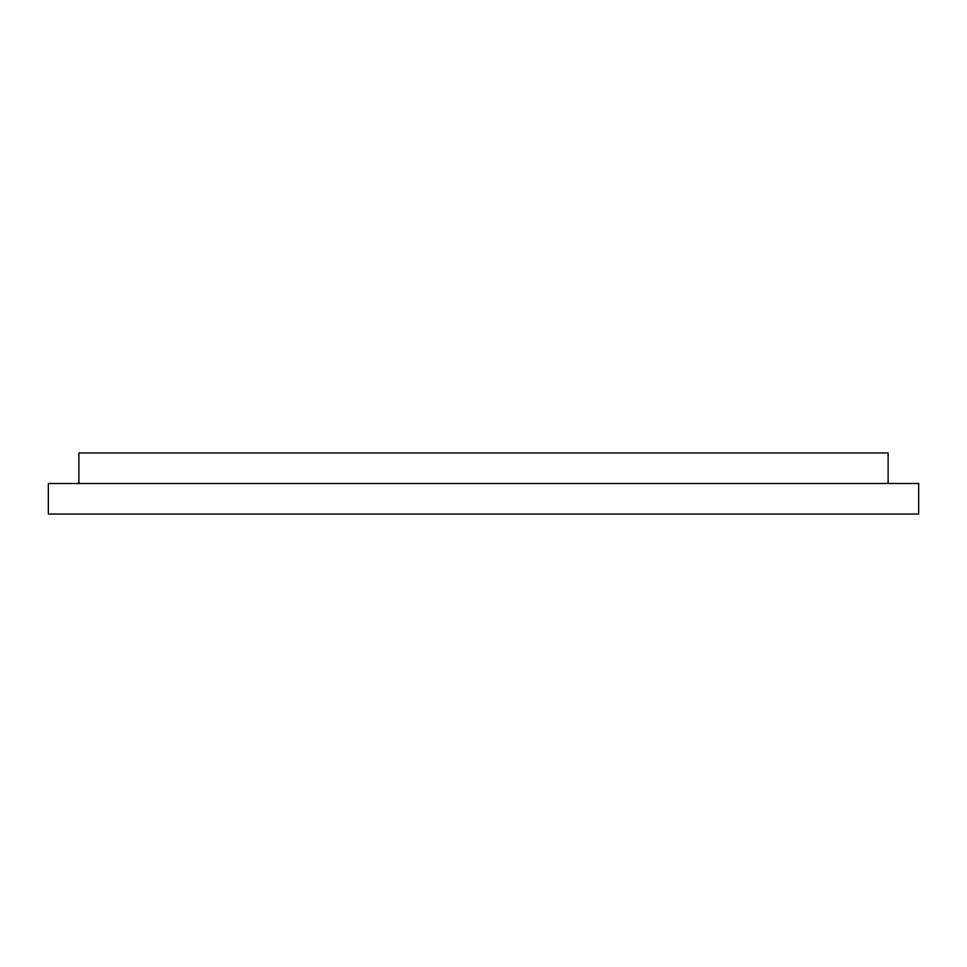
<?xml version="1.0" encoding="UTF-8"?>
<svg xmlns="http://www.w3.org/2000/svg" width="967" height="967" viewBox="0 0 967 967"><rect width="100%" height="100%" fill="white"/><g stroke="black" fill="none" stroke-linecap="round" stroke-linejoin="round"><path stroke-width="1.45" d="M888.117 483.5L888.117 452.967L78.883 452.967L78.883 483.5M918.65 483.5L48.35 483.5L48.35 514.033L918.65 514.033L918.65 483.5"/></g></svg>
